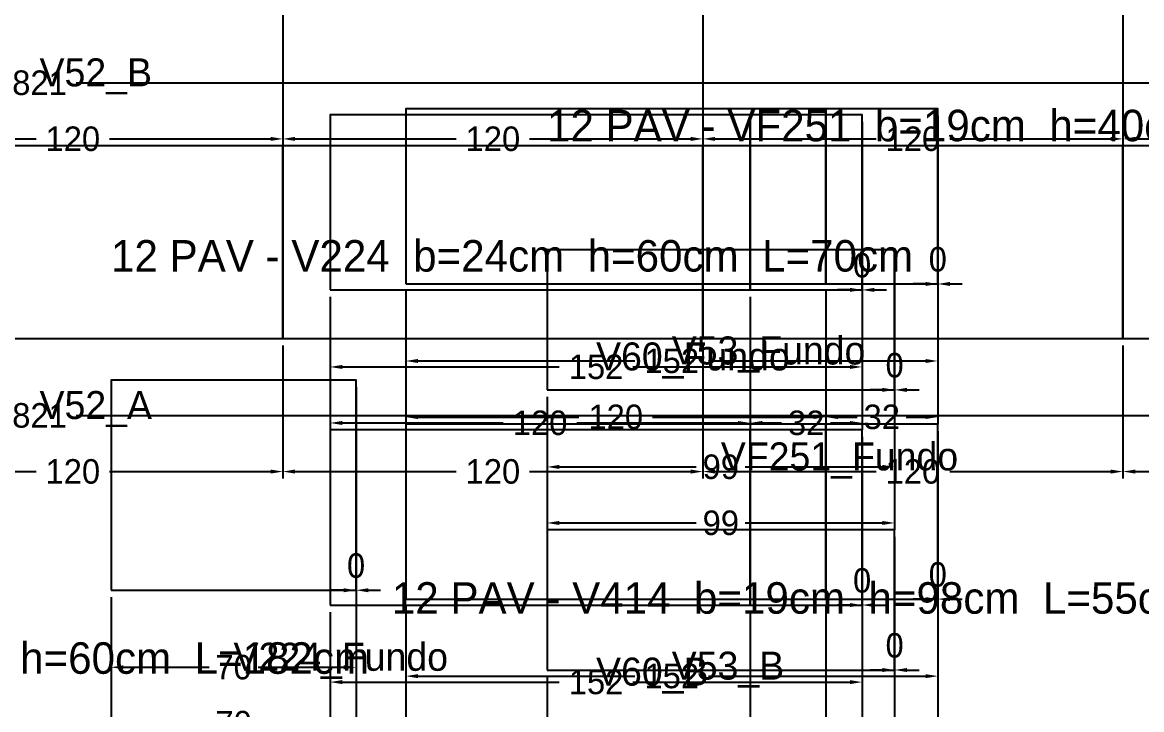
# Model space of a CAD drawing. Header units: metres. Extents: x 946 to 6411, y 1397 to 3666.
# Drawn here: x 2804.5 to 3124.2, y 2587.3 to 2783.5 of the extents above; entities that cross this region are included whole.
import ezdxf

# ---------------------------------------------------------------- set-up
doc = ezdxf.new("R2010")
doc.units = ezdxf.units.M
doc.layers.add('COTA', color=3, linetype='Continuous')
doc.dimstyles.new('COTA_VIG', dxfattribs={"dimtxt": 7, "dimasz": 3.5, "dimexe": 2, "dimexo": 2, "dimgap": 1.5, "dimtad": 1, "dimdec": 1, "dimcen": 2.5, "dimclrd": 3, "dimclre": 3, "dimclrt": 3, "dimazin": 3, "dimtfac": 1, "dimtmove": 0, "dimatfit": 3})

# ---------------------------------------------------------------- blocks, each defined once
blk = doc.blocks.new('_CLOSEDFILLED')
at = {"color": 0, "linetype": 'BYBLOCK'}
blk.add_solid([(-1, 0.164), (0, 0), (-1, -0.164)], dxfattribs=at)
blk = doc.blocks.new('*D364')
at = {"color": 3}
for p, q in [((2398.86, 2691.27), (2398.86, 2669.27)), ((3219.86, 2691.27), (3219.86, 2669.27)), ((2402.36, 2671.27), (2798.86, 2671.27)), ((2819.86, 2671.27), (3216.36, 2671.27))]:
    blk.add_line(p, q, dxfattribs=at)
at = {"layer": 'Defpoints'}
for p in [(2398.86, 2693.27), (3219.86, 2693.27), (2398.86, 2671.27)]:
    blk.add_point(p, dxfattribs=at)
at = {"layer": 'COTA', "color": 3, "xscale": 3.5, "yscale": 3.5, "rotation": 180}
blk.add_blockref('_CLOSEDFILLED', (2398.86, 2671.27), dxfattribs=at)
at = {"layer": 'COTA', "color": 3, "xscale": 3.5, "yscale": 3.5}
blk.add_blockref('_CLOSEDFILLED', (3219.86, 2671.27), dxfattribs=at)
at = {"layer": 'COTA', "color": 3, "insert": (2809.36, 2671.27), "char_height": 7, "attachment_point": 5}
blk.add_mtext('821', dxfattribs=at)
blk = doc.blocks.new('*D368')
at = {"color": 3}
for p, q in [((2758.86, 2691.27), (2758.86, 2653.27)), ((2878.86, 2691.27), (2878.86, 2653.27)), ((2762.36, 2655.27), (2808.36, 2655.27)), ((2829.36, 2655.27), (2875.36, 2655.27))]:
    blk.add_line(p, q, dxfattribs=at)
at = {"layer": 'Defpoints'}
for p in [(2758.86, 2693.27), (2878.86, 2693.27), (2758.86, 2655.27)]:
    blk.add_point(p, dxfattribs=at)
at = {"layer": 'COTA', "color": 3, "xscale": 3.5, "yscale": 3.5, "rotation": 180}
blk.add_blockref('_CLOSEDFILLED', (2758.86, 2655.27), dxfattribs=at)
at = {"layer": 'COTA', "color": 3, "xscale": 3.5, "yscale": 3.5}
blk.add_blockref('_CLOSEDFILLED', (2878.86, 2655.27), dxfattribs=at)
at = {"layer": 'COTA', "color": 3, "insert": (2818.86, 2655.27), "char_height": 7, "attachment_point": 5}
blk.add_mtext('120', dxfattribs=at)
blk = doc.blocks.new('*D369')
at = {"color": 3}
for p, q in [((2878.86, 2691.27), (2878.86, 2653.27)), ((2998.86, 2691.27), (2998.86, 2653.27)), ((2882.36, 2655.27), (2928.36, 2655.27)), ((2949.36, 2655.27), (2995.36, 2655.27))]:
    blk.add_line(p, q, dxfattribs=at)
at = {"layer": 'Defpoints'}
for p in [(2878.86, 2693.27), (2998.86, 2693.27), (2878.86, 2655.27)]:
    blk.add_point(p, dxfattribs=at)
at = {"layer": 'COTA', "color": 3, "xscale": 3.5, "yscale": 3.5, "rotation": 180}
blk.add_blockref('_CLOSEDFILLED', (2878.86, 2655.27), dxfattribs=at)
at = {"layer": 'COTA', "color": 3, "xscale": 3.5, "yscale": 3.5}
blk.add_blockref('_CLOSEDFILLED', (2998.86, 2655.27), dxfattribs=at)
at = {"layer": 'COTA', "color": 3, "insert": (2938.86, 2655.27), "char_height": 7, "attachment_point": 5}
blk.add_mtext('120', dxfattribs=at)
blk = doc.blocks.new('*D370')
at = {"color": 3}
for p, q in [((2998.86, 2691.27), (2998.86, 2653.27)), ((3118.86, 2691.27), (3118.86, 2653.27)), ((3002.36, 2655.27), (3048.36, 2655.27)), ((3069.36, 2655.27), (3115.36, 2655.27))]:
    blk.add_line(p, q, dxfattribs=at)
at = {"layer": 'Defpoints'}
for p in [(2998.86, 2693.27), (3118.86, 2693.27), (2998.86, 2655.27)]:
    blk.add_point(p, dxfattribs=at)
at = {"layer": 'COTA', "color": 3, "xscale": 3.5, "yscale": 3.5, "rotation": 180}
blk.add_blockref('_CLOSEDFILLED', (2998.86, 2655.27), dxfattribs=at)
at = {"layer": 'COTA', "color": 3, "xscale": 3.5, "yscale": 3.5}
blk.add_blockref('_CLOSEDFILLED', (3118.86, 2655.27), dxfattribs=at)
at = {"layer": 'COTA', "color": 3, "insert": (3058.86, 2655.27), "char_height": 7, "attachment_point": 5}
blk.add_mtext('120', dxfattribs=at)
blk = doc.blocks.new('*D371')
at = {"color": 3}
for p, q in [((3118.86, 2691.27), (3118.86, 2653.27)), ((3219.86, 2691.27), (3219.86, 2653.27)), ((3122.36, 2655.27), (3158.86, 2655.27)), ((3179.86, 2655.27), (3216.36, 2655.27))]:
    blk.add_line(p, q, dxfattribs=at)
at = {"layer": 'Defpoints'}
for p in [(3118.86, 2693.27), (3219.86, 2693.27), (3118.86, 2655.27)]:
    blk.add_point(p, dxfattribs=at)
at = {"layer": 'COTA', "color": 3, "xscale": 3.5, "yscale": 3.5, "rotation": 180}
blk.add_blockref('_CLOSEDFILLED', (3118.86, 2655.27), dxfattribs=at)
at = {"layer": 'COTA', "color": 3, "xscale": 3.5, "yscale": 3.5}
blk.add_blockref('_CLOSEDFILLED', (3219.86, 2655.27), dxfattribs=at)
at = {"layer": 'COTA', "color": 3, "insert": (3169.36, 2655.27), "char_height": 7, "attachment_point": 5}
blk.add_mtext('101', dxfattribs=at)
blk = doc.blocks.new('*D373')
at = {"color": 3}
for p, q in [((2398.86, 2786.27), (2398.86, 2764.27)), ((3219.86, 2786.27), (3219.86, 2764.27)), ((2402.36, 2766.27), (2798.86, 2766.27)), ((2819.86, 2766.27), (3216.36, 2766.27))]:
    blk.add_line(p, q, dxfattribs=at)
at = {"layer": 'Defpoints'}
for p in [(2398.86, 2788.27), (3219.86, 2788.27), (2398.86, 2766.27)]:
    blk.add_point(p, dxfattribs=at)
at = {"layer": 'COTA', "color": 3, "xscale": 3.5, "yscale": 3.5, "rotation": 180}
blk.add_blockref('_CLOSEDFILLED', (2398.86, 2766.27), dxfattribs=at)
at = {"layer": 'COTA', "color": 3, "xscale": 3.5, "yscale": 3.5}
blk.add_blockref('_CLOSEDFILLED', (3219.86, 2766.27), dxfattribs=at)
at = {"layer": 'COTA', "color": 3, "insert": (2809.36, 2766.27), "char_height": 7, "attachment_point": 5}
blk.add_mtext('821', dxfattribs=at)
blk = doc.blocks.new('*D377')
at = {"color": 3}
for p, q in [((2758.86, 2786.27), (2758.86, 2748.27)), ((2878.86, 2786.27), (2878.86, 2748.27)), ((2762.36, 2750.27), (2808.36, 2750.27)), ((2829.36, 2750.27), (2875.36, 2750.27))]:
    blk.add_line(p, q, dxfattribs=at)
at = {"layer": 'Defpoints'}
for p in [(2758.86, 2788.27), (2878.86, 2788.27), (2758.86, 2750.27)]:
    blk.add_point(p, dxfattribs=at)
at = {"layer": 'COTA', "color": 3, "xscale": 3.5, "yscale": 3.5, "rotation": 180}
blk.add_blockref('_CLOSEDFILLED', (2758.86, 2750.27), dxfattribs=at)
at = {"layer": 'COTA', "color": 3, "xscale": 3.5, "yscale": 3.5}
blk.add_blockref('_CLOSEDFILLED', (2878.86, 2750.27), dxfattribs=at)
at = {"layer": 'COTA', "color": 3, "insert": (2818.86, 2750.27), "char_height": 7, "attachment_point": 5}
blk.add_mtext('120', dxfattribs=at)
blk = doc.blocks.new('*D378')
at = {"color": 3}
for p, q in [((2878.86, 2786.27), (2878.86, 2748.27)), ((2998.86, 2786.27), (2998.86, 2748.27)), ((2882.36, 2750.27), (2928.36, 2750.27)), ((2949.36, 2750.27), (2995.36, 2750.27))]:
    blk.add_line(p, q, dxfattribs=at)
at = {"layer": 'Defpoints'}
for p in [(2878.86, 2788.27), (2998.86, 2788.27), (2878.86, 2750.27)]:
    blk.add_point(p, dxfattribs=at)
at = {"layer": 'COTA', "color": 3, "xscale": 3.5, "yscale": 3.5, "rotation": 180}
blk.add_blockref('_CLOSEDFILLED', (2878.86, 2750.27), dxfattribs=at)
at = {"layer": 'COTA', "color": 3, "xscale": 3.5, "yscale": 3.5}
blk.add_blockref('_CLOSEDFILLED', (2998.86, 2750.27), dxfattribs=at)
at = {"layer": 'COTA', "color": 3, "insert": (2938.86, 2750.27), "char_height": 7, "attachment_point": 5}
blk.add_mtext('120', dxfattribs=at)
blk = doc.blocks.new('*D379')
at = {"color": 3}
for p, q in [((2998.86, 2786.27), (2998.86, 2748.27)), ((3118.86, 2786.27), (3118.86, 2748.27)), ((3002.36, 2750.27), (3048.36, 2750.27)), ((3069.36, 2750.27), (3115.36, 2750.27))]:
    blk.add_line(p, q, dxfattribs=at)
at = {"layer": 'Defpoints'}
for p in [(2998.86, 2788.27), (3118.86, 2788.27), (2998.86, 2750.27)]:
    blk.add_point(p, dxfattribs=at)
at = {"layer": 'COTA', "color": 3, "xscale": 3.5, "yscale": 3.5, "rotation": 180}
blk.add_blockref('_CLOSEDFILLED', (2998.86, 2750.27), dxfattribs=at)
at = {"layer": 'COTA', "color": 3, "xscale": 3.5, "yscale": 3.5}
blk.add_blockref('_CLOSEDFILLED', (3118.86, 2750.27), dxfattribs=at)
at = {"layer": 'COTA', "color": 3, "insert": (3058.86, 2750.27), "char_height": 7, "attachment_point": 5}
blk.add_mtext('120', dxfattribs=at)
blk = doc.blocks.new('*D380')
at = {"color": 3}
for p, q in [((3118.86, 2786.27), (3118.86, 2748.27)), ((3219.86, 2786.27), (3219.86, 2748.27)), ((3122.36, 2750.27), (3158.86, 2750.27)), ((3179.86, 2750.27), (3216.36, 2750.27))]:
    blk.add_line(p, q, dxfattribs=at)
at = {"layer": 'Defpoints'}
for p in [(3118.86, 2788.27), (3219.86, 2788.27), (3118.86, 2750.27)]:
    blk.add_point(p, dxfattribs=at)
at = {"layer": 'COTA', "color": 3, "xscale": 3.5, "yscale": 3.5, "rotation": 180}
blk.add_blockref('_CLOSEDFILLED', (3118.86, 2750.27), dxfattribs=at)
at = {"layer": 'COTA', "color": 3, "xscale": 3.5, "yscale": 3.5}
blk.add_blockref('_CLOSEDFILLED', (3219.86, 2750.27), dxfattribs=at)
at = {"layer": 'COTA', "color": 3, "insert": (3169.36, 2750.27), "char_height": 7, "attachment_point": 5}
blk.add_mtext('101', dxfattribs=at)
blk = doc.blocks.new('*D404')
at = {"color": 3}
for p, q in [((2913.96, 2616.85), (2913.96, 2594.85)), ((3065.96, 2616.85), (3065.96, 2594.85)), ((2917.46, 2596.85), (2979.46, 2596.85)), ((3000.46, 2596.85), (3062.46, 2596.85))]:
    blk.add_line(p, q, dxfattribs=at)
at = {"layer": 'Defpoints'}
for p in [(2913.96, 2618.85), (3065.96, 2618.85), (2913.96, 2596.85)]:
    blk.add_point(p, dxfattribs=at)
at = {"layer": 'COTA', "color": 3, "xscale": 3.5, "yscale": 3.5, "rotation": 180}
blk.add_blockref('_CLOSEDFILLED', (2913.96, 2596.85), dxfattribs=at)
at = {"layer": 'COTA', "color": 3, "xscale": 3.5, "yscale": 3.5}
blk.add_blockref('_CLOSEDFILLED', (3065.96, 2596.85), dxfattribs=at)
at = {"layer": 'COTA', "color": 3, "insert": (2989.96, 2596.85), "char_height": 7, "attachment_point": 5}
blk.add_mtext('152', dxfattribs=at)
blk = doc.blocks.new('*D405')
at = {"color": 3}
for p, q in [((2913.96, 2616.85), (2913.96, 2578.85)), ((3033.96, 2616.85), (3033.96, 2578.85)), ((2917.46, 2580.85), (2963.46, 2580.85)), ((2984.46, 2580.85), (3030.46, 2580.85))]:
    blk.add_line(p, q, dxfattribs=at)
at = {"layer": 'Defpoints'}
for p in [(2913.96, 2618.85), (3033.96, 2618.85), (2913.96, 2580.85)]:
    blk.add_point(p, dxfattribs=at)
at = {"layer": 'COTA', "color": 3, "xscale": 3.5, "yscale": 3.5, "rotation": 180}
blk.add_blockref('_CLOSEDFILLED', (2913.96, 2580.85), dxfattribs=at)
at = {"layer": 'COTA', "color": 3, "xscale": 3.5, "yscale": 3.5}
blk.add_blockref('_CLOSEDFILLED', (3033.96, 2580.85), dxfattribs=at)
at = {"layer": 'COTA', "color": 3, "insert": (2973.96, 2580.85), "char_height": 7, "attachment_point": 5}
blk.add_mtext('120', dxfattribs=at)
blk = doc.blocks.new('*D406')
at = {"color": 3}
for p, q in [((3033.96, 2616.85), (3033.96, 2578.85)), ((3065.96, 2616.85), (3065.96, 2578.85)), ((3037.46, 2580.85), (3042.96, 2580.85)), ((3056.96, 2580.85), (3062.46, 2580.85))]:
    blk.add_line(p, q, dxfattribs=at)
at = {"layer": 'Defpoints'}
for p in [(3033.96, 2618.85), (3065.96, 2618.85), (3033.96, 2580.85)]:
    blk.add_point(p, dxfattribs=at)
at = {"layer": 'COTA', "color": 3, "xscale": 3.5, "yscale": 3.5, "rotation": 180}
blk.add_blockref('_CLOSEDFILLED', (3033.96, 2580.85), dxfattribs=at)
at = {"layer": 'COTA', "color": 3, "xscale": 3.5, "yscale": 3.5}
blk.add_blockref('_CLOSEDFILLED', (3065.96, 2580.85), dxfattribs=at)
at = {"layer": 'COTA', "color": 3, "insert": (3049.96, 2580.85), "char_height": 7, "attachment_point": 5}
blk.add_mtext('32', dxfattribs=at)
blk = doc.blocks.new('*D408')
at = {"color": 3}
for p, q in [((2913.96, 2706.85), (2913.96, 2684.85)), ((3065.96, 2706.85), (3065.96, 2684.85)), ((2917.46, 2686.85), (2979.46, 2686.85)), ((3000.46, 2686.85), (3062.46, 2686.85))]:
    blk.add_line(p, q, dxfattribs=at)
at = {"layer": 'Defpoints'}
for p in [(2913.96, 2708.85), (3065.96, 2708.85), (2913.96, 2686.85)]:
    blk.add_point(p, dxfattribs=at)
at = {"layer": 'COTA', "color": 3, "xscale": 3.5, "yscale": 3.5, "rotation": 180}
blk.add_blockref('_CLOSEDFILLED', (2913.96, 2686.85), dxfattribs=at)
at = {"layer": 'COTA', "color": 3, "xscale": 3.5, "yscale": 3.5}
blk.add_blockref('_CLOSEDFILLED', (3065.96, 2686.85), dxfattribs=at)
at = {"layer": 'COTA', "color": 3, "insert": (2989.96, 2686.85), "char_height": 7, "attachment_point": 5}
blk.add_mtext('152', dxfattribs=at)
blk = doc.blocks.new('*D409')
at = {"color": 3}
for p, q in [((2913.96, 2706.85), (2913.96, 2668.85)), ((3033.96, 2706.85), (3033.96, 2668.85)), ((2917.46, 2670.85), (2963.46, 2670.85)), ((2984.46, 2670.85), (3030.46, 2670.85))]:
    blk.add_line(p, q, dxfattribs=at)
at = {"layer": 'Defpoints'}
for p in [(2913.96, 2708.85), (3033.96, 2708.85), (2913.96, 2670.85)]:
    blk.add_point(p, dxfattribs=at)
at = {"layer": 'COTA', "color": 3, "xscale": 3.5, "yscale": 3.5, "rotation": 180}
blk.add_blockref('_CLOSEDFILLED', (2913.96, 2670.85), dxfattribs=at)
at = {"layer": 'COTA', "color": 3, "xscale": 3.5, "yscale": 3.5}
blk.add_blockref('_CLOSEDFILLED', (3033.96, 2670.85), dxfattribs=at)
at = {"layer": 'COTA', "color": 3, "insert": (2973.96, 2670.85), "char_height": 7, "attachment_point": 5}
blk.add_mtext('120', dxfattribs=at)
blk = doc.blocks.new('*D410')
at = {"color": 3}
for p, q in [((3033.96, 2706.85), (3033.96, 2668.85)), ((3065.96, 2706.85), (3065.96, 2668.85)), ((3037.46, 2670.85), (3042.96, 2670.85)), ((3056.96, 2670.85), (3062.46, 2670.85))]:
    blk.add_line(p, q, dxfattribs=at)
at = {"layer": 'Defpoints'}
for p in [(3033.96, 2708.85), (3065.96, 2708.85), (3033.96, 2670.85)]:
    blk.add_point(p, dxfattribs=at)
at = {"layer": 'COTA', "color": 3, "xscale": 3.5, "yscale": 3.5, "rotation": 180}
blk.add_blockref('_CLOSEDFILLED', (3033.96, 2670.85), dxfattribs=at)
at = {"layer": 'COTA', "color": 3, "xscale": 3.5, "yscale": 3.5}
blk.add_blockref('_CLOSEDFILLED', (3065.96, 2670.85), dxfattribs=at)
at = {"layer": 'COTA', "color": 3, "insert": (3049.96, 2670.85), "char_height": 7, "attachment_point": 5}
blk.add_mtext('32', dxfattribs=at)
blk = doc.blocks.new('*D509')
at = {"color": 3}
for p, q in [((2892.34, 2615.15), (2892.34, 2593.15)), ((3044.34, 2615.15), (3044.34, 2593.15)), ((2895.84, 2595.15), (2957.84, 2595.15)), ((2978.84, 2595.15), (3040.84, 2595.15))]:
    blk.add_line(p, q, dxfattribs=at)
at = {"layer": 'Defpoints'}
for p in [(2892.34, 2617.15), (3044.34, 2617.15), (2892.34, 2595.15)]:
    blk.add_point(p, dxfattribs=at)
at = {"layer": 'COTA', "color": 3, "xscale": 3.5, "yscale": 3.5, "rotation": 180}
blk.add_blockref('_CLOSEDFILLED', (2892.34, 2595.15), dxfattribs=at)
at = {"layer": 'COTA', "color": 3, "xscale": 3.5, "yscale": 3.5}
blk.add_blockref('_CLOSEDFILLED', (3044.34, 2595.15), dxfattribs=at)
at = {"layer": 'COTA', "color": 3, "insert": (2968.34, 2595.15), "char_height": 7, "attachment_point": 5}
blk.add_mtext('152', dxfattribs=at)
blk = doc.blocks.new('*D510')
at = {"color": 3}
for p, q in [((2892.34, 2615.15), (2892.34, 2577.15)), ((3012.34, 2615.15), (3012.34, 2577.15)), ((2895.84, 2579.15), (2941.84, 2579.15)), ((2962.84, 2579.15), (3008.84, 2579.15))]:
    blk.add_line(p, q, dxfattribs=at)
at = {"layer": 'Defpoints'}
for p in [(2892.34, 2617.15), (3012.34, 2617.15), (2892.34, 2579.15)]:
    blk.add_point(p, dxfattribs=at)
at = {"layer": 'COTA', "color": 3, "xscale": 3.5, "yscale": 3.5, "rotation": 180}
blk.add_blockref('_CLOSEDFILLED', (2892.34, 2579.15), dxfattribs=at)
at = {"layer": 'COTA', "color": 3, "xscale": 3.5, "yscale": 3.5}
blk.add_blockref('_CLOSEDFILLED', (3012.34, 2579.15), dxfattribs=at)
at = {"layer": 'COTA', "color": 3, "insert": (2952.34, 2579.15), "char_height": 7, "attachment_point": 5}
blk.add_mtext('120', dxfattribs=at)
blk = doc.blocks.new('*D511')
at = {"color": 3}
for p, q in [((3012.34, 2615.15), (3012.34, 2577.15)), ((3044.34, 2615.15), (3044.34, 2577.15)), ((3015.84, 2579.15), (3021.34, 2579.15)), ((3035.34, 2579.15), (3040.84, 2579.15))]:
    blk.add_line(p, q, dxfattribs=at)
at = {"layer": 'Defpoints'}
for p in [(3012.34, 2617.15), (3044.34, 2617.15), (3012.34, 2579.15)]:
    blk.add_point(p, dxfattribs=at)
at = {"layer": 'COTA', "color": 3, "xscale": 3.5, "yscale": 3.5, "rotation": 180}
blk.add_blockref('_CLOSEDFILLED', (3012.34, 2579.15), dxfattribs=at)
at = {"layer": 'COTA', "color": 3, "xscale": 3.5, "yscale": 3.5}
blk.add_blockref('_CLOSEDFILLED', (3044.34, 2579.15), dxfattribs=at)
at = {"layer": 'COTA', "color": 3, "insert": (3028.34, 2579.15), "char_height": 7, "attachment_point": 5}
blk.add_mtext('32', dxfattribs=at)
blk = doc.blocks.new('*D513')
at = {"color": 3}
for p, q in [((2892.34, 2705.15), (2892.34, 2683.15)), ((3044.34, 2705.15), (3044.34, 2683.15)), ((2895.84, 2685.15), (2957.84, 2685.15)), ((2978.84, 2685.15), (3040.84, 2685.15))]:
    blk.add_line(p, q, dxfattribs=at)
at = {"layer": 'Defpoints'}
for p in [(2892.34, 2707.15), (3044.34, 2707.15), (2892.34, 2685.15)]:
    blk.add_point(p, dxfattribs=at)
at = {"layer": 'COTA', "color": 3, "xscale": 3.5, "yscale": 3.5, "rotation": 180}
blk.add_blockref('_CLOSEDFILLED', (2892.34, 2685.15), dxfattribs=at)
at = {"layer": 'COTA', "color": 3, "xscale": 3.5, "yscale": 3.5}
blk.add_blockref('_CLOSEDFILLED', (3044.34, 2685.15), dxfattribs=at)
at = {"layer": 'COTA', "color": 3, "insert": (2968.34, 2685.15), "char_height": 7, "attachment_point": 5}
blk.add_mtext('152', dxfattribs=at)
blk = doc.blocks.new('*D514')
at = {"color": 3}
for p, q in [((2892.34, 2705.15), (2892.34, 2667.15)), ((3012.34, 2705.15), (3012.34, 2667.15)), ((2895.84, 2669.15), (2941.84, 2669.15)), ((2962.84, 2669.15), (3008.84, 2669.15))]:
    blk.add_line(p, q, dxfattribs=at)
at = {"layer": 'Defpoints'}
for p in [(2892.34, 2707.15), (3012.34, 2707.15), (2892.34, 2669.15)]:
    blk.add_point(p, dxfattribs=at)
at = {"layer": 'COTA', "color": 3, "xscale": 3.5, "yscale": 3.5, "rotation": 180}
blk.add_blockref('_CLOSEDFILLED', (2892.34, 2669.15), dxfattribs=at)
at = {"layer": 'COTA', "color": 3, "xscale": 3.5, "yscale": 3.5}
blk.add_blockref('_CLOSEDFILLED', (3012.34, 2669.15), dxfattribs=at)
at = {"layer": 'COTA', "color": 3, "insert": (2952.34, 2669.15), "char_height": 7, "attachment_point": 5}
blk.add_mtext('120', dxfattribs=at)
blk = doc.blocks.new('*D515')
at = {"color": 3}
for p, q in [((3012.34, 2705.15), (3012.34, 2667.15)), ((3044.34, 2705.15), (3044.34, 2667.15)), ((3015.84, 2669.15), (3021.34, 2669.15)), ((3035.34, 2669.15), (3040.84, 2669.15))]:
    blk.add_line(p, q, dxfattribs=at)
at = {"layer": 'Defpoints'}
for p in [(3012.34, 2707.15), (3044.34, 2707.15), (3012.34, 2669.15)]:
    blk.add_point(p, dxfattribs=at)
at = {"layer": 'COTA', "color": 3, "xscale": 3.5, "yscale": 3.5, "rotation": 180}
blk.add_blockref('_CLOSEDFILLED', (3012.34, 2669.15), dxfattribs=at)
at = {"layer": 'COTA', "color": 3, "xscale": 3.5, "yscale": 3.5}
blk.add_blockref('_CLOSEDFILLED', (3044.34, 2669.15), dxfattribs=at)
at = {"layer": 'COTA', "color": 3, "insert": (3028.34, 2669.15), "char_height": 7, "attachment_point": 5}
blk.add_mtext('32', dxfattribs=at)
blk = doc.blocks.new('*D1048')
at = {"color": 3}
for p, q in [((2829.78, 2619.38), (2829.78, 2597.38)), ((2899.78, 2619.38), (2899.78, 2597.38)), ((2833.28, 2599.38), (2857.78, 2599.38)), ((2871.78, 2599.38), (2896.28, 2599.38))]:
    blk.add_line(p, q, dxfattribs=at)
at = {"layer": 'Defpoints'}
for p in [(2829.78, 2621.38), (2899.78, 2621.38), (2829.78, 2599.38)]:
    blk.add_point(p, dxfattribs=at)
at = {"layer": 'COTA', "color": 3, "xscale": 3.5, "yscale": 3.5, "rotation": 180}
blk.add_blockref('_CLOSEDFILLED', (2829.78, 2599.38), dxfattribs=at)
at = {"layer": 'COTA', "color": 3, "xscale": 3.5, "yscale": 3.5}
blk.add_blockref('_CLOSEDFILLED', (2899.78, 2599.38), dxfattribs=at)
at = {"layer": 'COTA', "color": 3, "insert": (2864.78, 2599.38), "char_height": 7, "attachment_point": 5}
blk.add_mtext('70', dxfattribs=at)
blk = doc.blocks.new('*D1049')
at = {"color": 3}
for p, q in [((2829.78, 2619.38), (2829.78, 2581.38)), ((2899.78, 2619.38), (2899.78, 2581.38)), ((2833.28, 2583.38), (2857.78, 2583.38)), ((2871.78, 2583.38), (2896.28, 2583.38))]:
    blk.add_line(p, q, dxfattribs=at)
at = {"layer": 'Defpoints'}
for p in [(2829.78, 2621.38), (2899.78, 2621.38), (2829.78, 2583.38)]:
    blk.add_point(p, dxfattribs=at)
at = {"layer": 'COTA', "color": 3, "xscale": 3.5, "yscale": 3.5, "rotation": 180}
blk.add_blockref('_CLOSEDFILLED', (2829.78, 2583.38), dxfattribs=at)
at = {"layer": 'COTA', "color": 3, "xscale": 3.5, "yscale": 3.5}
blk.add_blockref('_CLOSEDFILLED', (2899.78, 2583.38), dxfattribs=at)
at = {"layer": 'COTA', "color": 3, "insert": (2864.78, 2583.38), "char_height": 7, "attachment_point": 5}
blk.add_mtext('70', dxfattribs=at)
blk = doc.blocks.new('*D1273')
at = {"color": 3}
for p, q in [((2954.33, 2596.6), (2954.33, 2574.6)), ((3053.63, 2596.6), (3053.63, 2574.6)), ((2957.83, 2576.6), (2996.98, 2576.6)), ((3010.98, 2576.6), (3050.13, 2576.6))]:
    blk.add_line(p, q, dxfattribs=at)
at = {"layer": 'Defpoints'}
for p in [(2954.33, 2598.6), (3053.63, 2598.6), (2954.33, 2576.6)]:
    blk.add_point(p, dxfattribs=at)
at = {"layer": 'COTA', "color": 3, "xscale": 3.5, "yscale": 3.5, "rotation": 180}
blk.add_blockref('_CLOSEDFILLED', (2954.33, 2576.6), dxfattribs=at)
at = {"layer": 'COTA', "color": 3, "xscale": 3.5, "yscale": 3.5}
blk.add_blockref('_CLOSEDFILLED', (3053.63, 2576.6), dxfattribs=at)
at = {"layer": 'COTA', "color": 3, "insert": (3003.98, 2576.6), "char_height": 7, "attachment_point": 5}
blk.add_mtext('99', dxfattribs=at)
blk = doc.blocks.new('*D1274')
at = {"color": 3}
for p, q in [((2954.33, 2596.6), (2954.33, 2558.6)), ((3053.63, 2596.6), (3053.63, 2558.6)), ((2957.83, 2560.6), (2996.98, 2560.6)), ((3010.98, 2560.6), (3050.13, 2560.6))]:
    blk.add_line(p, q, dxfattribs=at)
at = {"layer": 'Defpoints'}
for p in [(2954.33, 2598.6), (3053.63, 2598.6), (2954.33, 2560.6)]:
    blk.add_point(p, dxfattribs=at)
at = {"layer": 'COTA', "color": 3, "xscale": 3.5, "yscale": 3.5, "rotation": 180}
blk.add_blockref('_CLOSEDFILLED', (2954.33, 2560.6), dxfattribs=at)
at = {"layer": 'COTA', "color": 3, "xscale": 3.5, "yscale": 3.5}
blk.add_blockref('_CLOSEDFILLED', (3053.63, 2560.6), dxfattribs=at)
at = {"layer": 'COTA', "color": 3, "insert": (3003.98, 2560.6), "char_height": 7, "attachment_point": 5}
blk.add_mtext('99', dxfattribs=at)
blk = doc.blocks.new('*D1276')
at = {"color": 3}
for p, q in [((2954.33, 2676.6), (2954.33, 2654.6)), ((3053.63, 2676.6), (3053.63, 2654.6)), ((2957.83, 2656.6), (2996.98, 2656.6)), ((3010.98, 2656.6), (3050.13, 2656.6))]:
    blk.add_line(p, q, dxfattribs=at)
at = {"layer": 'Defpoints'}
for p in [(2954.33, 2678.6), (3053.63, 2678.6), (2954.33, 2656.6)]:
    blk.add_point(p, dxfattribs=at)
at = {"layer": 'COTA', "color": 3, "xscale": 3.5, "yscale": 3.5, "rotation": 180}
blk.add_blockref('_CLOSEDFILLED', (2954.33, 2656.6), dxfattribs=at)
at = {"layer": 'COTA', "color": 3, "xscale": 3.5, "yscale": 3.5}
blk.add_blockref('_CLOSEDFILLED', (3053.63, 2656.6), dxfattribs=at)
at = {"layer": 'COTA', "color": 3, "insert": (3003.98, 2656.6), "char_height": 7, "attachment_point": 5}
blk.add_mtext('99', dxfattribs=at)
blk = doc.blocks.new('*D1277')
at = {"color": 3}
for p, q in [((2954.33, 2676.6), (2954.33, 2638.6)), ((3053.63, 2676.6), (3053.63, 2638.6)), ((2957.83, 2640.6), (2996.98, 2640.6)), ((3010.98, 2640.6), (3050.13, 2640.6))]:
    blk.add_line(p, q, dxfattribs=at)
at = {"layer": 'Defpoints'}
for p in [(2954.33, 2678.6), (3053.63, 2678.6), (2954.33, 2640.6)]:
    blk.add_point(p, dxfattribs=at)
at = {"layer": 'COTA', "color": 3, "xscale": 3.5, "yscale": 3.5, "rotation": 180}
blk.add_blockref('_CLOSEDFILLED', (2954.33, 2640.6), dxfattribs=at)
at = {"layer": 'COTA', "color": 3, "xscale": 3.5, "yscale": 3.5}
blk.add_blockref('_CLOSEDFILLED', (3053.63, 2640.6), dxfattribs=at)
at = {"layer": 'COTA', "color": 3, "insert": (3003.98, 2640.6), "char_height": 7, "attachment_point": 5}
blk.add_mtext('99', dxfattribs=at)

msp = doc.modelspace()

# ---------------------------------------------------------------- linework, layer by layer
at = {"layer": 'Paineis'}
for points in [[(2892.34, 2707.15), (3012.34, 2707.15), (3012.34, 2757.15), (2892.34, 2757.15)], [(2913.96, 2708.85), (3033.96, 2708.85), (3033.96, 2758.85), (2913.96, 2758.85)], [(3012.34, 2707.15), (3044.34, 2707.15), (3044.34, 2757.15), (3012.34, 2757.15)], [(3033.96, 2708.85), (3065.96, 2708.85), (3065.96, 2758.85), (3033.96, 2758.85)], [(2758.86, 2693.27), (2878.86, 2693.27), (2878.86, 2748.27), (2758.86, 2748.27)], [(2878.86, 2693.27), (2998.86, 2693.27), (2998.86, 2748.27), (2878.86, 2748.27)], [(2998.86, 2693.27), (3118.86, 2693.27), (3118.86, 2748.27), (2998.86, 2748.27)], [(3118.86, 2693.27), (3219.86, 2693.27), (3219.86, 2748.27), (3118.86, 2748.27)], [(2954.33, 2678.6), (3053.63, 2678.6), (3053.63, 2718.6), (2954.33, 2718.6)], [(2829.78, 2621.38), (2899.78, 2621.38), (2899.78, 2681.38), (2829.78, 2681.38)], [(2892.34, 2617.15), (3012.34, 2617.15), (3012.34, 2667.15), (2892.34, 2667.15)], [(2913.96, 2618.85), (3033.96, 2618.85), (3033.96, 2668.85), (2913.96, 2668.85)], [(3012.34, 2617.15), (3044.34, 2617.15), (3044.34, 2667.15), (3012.34, 2667.15)], [(3033.96, 2618.85), (3065.96, 2618.85), (3065.96, 2668.85), (3033.96, 2668.85)], [(2954.33, 2598.6), (3053.63, 2598.6), (3053.63, 2638.6), (2954.33, 2638.6)]]:
    msp.add_lwpolyline(points, close=True, dxfattribs=at)

# ---------------------------------------------------------------- texts
at = {"layer": 'NOMENCLATURA', "char_height": 9, "attachment_point": 1}
for s, insert in [('12 PAV - VF251  b=19cm  h=40cm  L=99cm', (2954.33, 2758.6)), ('12 PAV - V224  b=24cm  h=60cm  L=70cm', (2829.78, 2721.38)), ('12 PAV - V414  b=19cm  h=98cm  L=55cm', (2910.01, 2623.68)), ('12 PAV - V59  b=30cm  h=60cm  L=182cm', (2674.36, 2606.52))]:
    msp.add_mtext(s, dxfattribs=dict(at, insert=insert))
at = {"layer": 'Texto Secao', "char_height": 8, "attachment_point": 1}
for s, insert in [('V52_B', (2809.36, 2773.27)), ('V60_Fundo', (2968.34, 2692.15)), ('V53_Fundo', (2989.96, 2693.85)), ('V52_A', (2809.36, 2678.27)), ('VF251_Fundo', (3003.98, 2663.6)), ('V224_Fundo', (2864.78, 2606.38)), ('V53_B', (2989.96, 2603.85)), ('V60_B', (2968.34, 2602.15))]:
    msp.add_mtext(s, dxfattribs=dict(at, insert=insert))

# ---------------------------------------------------------------- dimensions: what is measured, and where the dimension line sits
at = {"layer": 'COTA'}
for base, p1, p2, picture, middle in [((2398.86, 2766.27), (2398.86, 2788.27), (3219.86, 2788.27), '*D373', (2809.36, 2766.27)), ((2758.86, 2750.27), (2758.86, 2788.27), (2878.86, 2788.27), '*D377', (2818.86, 2750.27)), ((2878.86, 2750.27), (2878.86, 2788.27), (2998.86, 2788.27), '*D378', (2938.86, 2750.27)), ((2998.86, 2750.27), (2998.86, 2788.27), (3118.86, 2788.27), '*D379', (3058.86, 2750.27)), ((3118.86, 2750.27), (3118.86, 2788.27), (3219.86, 2788.27), '*D380', (3169.36, 2750.27)), ((2913.96, 2686.85), (2913.96, 2708.85), (3065.96, 2708.85), '*D408', (2989.96, 2686.85)), ((2913.96, 2670.85), (2913.96, 2708.85), (3033.96, 2708.85), '*D409', (2973.96, 2670.85)), ((3033.96, 2670.85), (3033.96, 2708.85), (3065.96, 2708.85), '*D410', (3049.96, 2670.85)), ((2892.34, 2685.15), (2892.34, 2707.15), (3044.34, 2707.15), '*D513', (2968.34, 2685.15)), ((2892.34, 2669.15), (2892.34, 2707.15), (3012.34, 2707.15), '*D514', (2952.34, 2669.15)), ((3012.34, 2669.15), (3012.34, 2707.15), (3044.34, 2707.15), '*D515', (3028.34, 2669.15)), ((2398.86, 2671.27), (2398.86, 2693.27), (3219.86, 2693.27), '*D364', (2809.36, 2671.27)), ((2758.86, 2655.27), (2758.86, 2693.27), (2878.86, 2693.27), '*D368', (2818.86, 2655.27)), ((2878.86, 2655.27), (2878.86, 2693.27), (2998.86, 2693.27), '*D369', (2938.86, 2655.27)), ((2998.86, 2655.27), (2998.86, 2693.27), (3118.86, 2693.27), '*D370', (3058.86, 2655.27)), ((3118.86, 2655.27), (3118.86, 2693.27), (3219.86, 2693.27), '*D371', (3169.36, 2655.27)), ((2954.33, 2656.6), (2954.33, 2678.6), (3053.63, 2678.6), '*D1276', (3003.98, 2656.6)), ((2954.33, 2640.6), (2954.33, 2678.6), (3053.63, 2678.6), '*D1277', (3003.98, 2640.6)), ((2829.78, 2599.38), (2829.78, 2621.38), (2899.78, 2621.38), '*D1048', (2864.78, 2599.38)), ((2829.78, 2583.38), (2829.78, 2621.38), (2899.78, 2621.38), '*D1049', (2864.78, 2583.38)), ((2913.96, 2596.85), (2913.96, 2618.85), (3065.96, 2618.85), '*D404', (2989.96, 2596.85)), ((2913.96, 2580.85), (2913.96, 2618.85), (3033.96, 2618.85), '*D405', (2973.96, 2580.85)), ((3033.96, 2580.85), (3033.96, 2618.85), (3065.96, 2618.85), '*D406', (3049.96, 2580.85)), ((2892.34, 2595.15), (2892.34, 2617.15), (3044.34, 2617.15), '*D509', (2968.34, 2595.15)), ((2892.34, 2579.15), (2892.34, 2617.15), (3012.34, 2617.15), '*D510', (2952.34, 2579.15)), ((3012.34, 2579.15), (3012.34, 2617.15), (3044.34, 2617.15), '*D511', (3028.34, 2579.15)), ((2954.33, 2576.6), (2954.33, 2598.6), (3053.63, 2598.6), '*D1273', (3003.98, 2576.6)), ((2954.33, 2560.6), (2954.33, 2598.6), (3053.63, 2598.6), '*D1274', (3003.98, 2560.6))]:
    dim = msp.add_linear_dim(base=base, p1=p1, p2=p2, dimstyle='COTA_VIG', dxfattribs=at)
    dim.commit()
    dim.dimension.update_dxf_attribs({"geometry": picture, "text_midpoint": middle})
for base, p1, p2 in [((3044.34, 2707.15), (3044.34, 2707.15), (3044.34, 2757.15)), ((3065.96, 2708.85), (3065.96, 2708.85), (3065.96, 2758.85)), ((3053.63, 2678.6), (3053.63, 2678.6), (3053.63, 2718.6)), ((2899.78, 2621.38), (2899.78, 2621.38), (2899.78, 2681.38)), ((3044.34, 2617.15), (3044.34, 2617.15), (3044.34, 2667.15)), ((3065.96, 2618.85), (3065.96, 2618.85), (3065.96, 2668.85)), ((3053.63, 2598.6), (3053.63, 2598.6), (3053.63, 2638.6))]:
    msp.add_linear_dim(base=base, p1=p1, p2=p2, dimstyle='COTA_VIG', dxfattribs=at).render()

doc.saveas('drawing.dxf')
